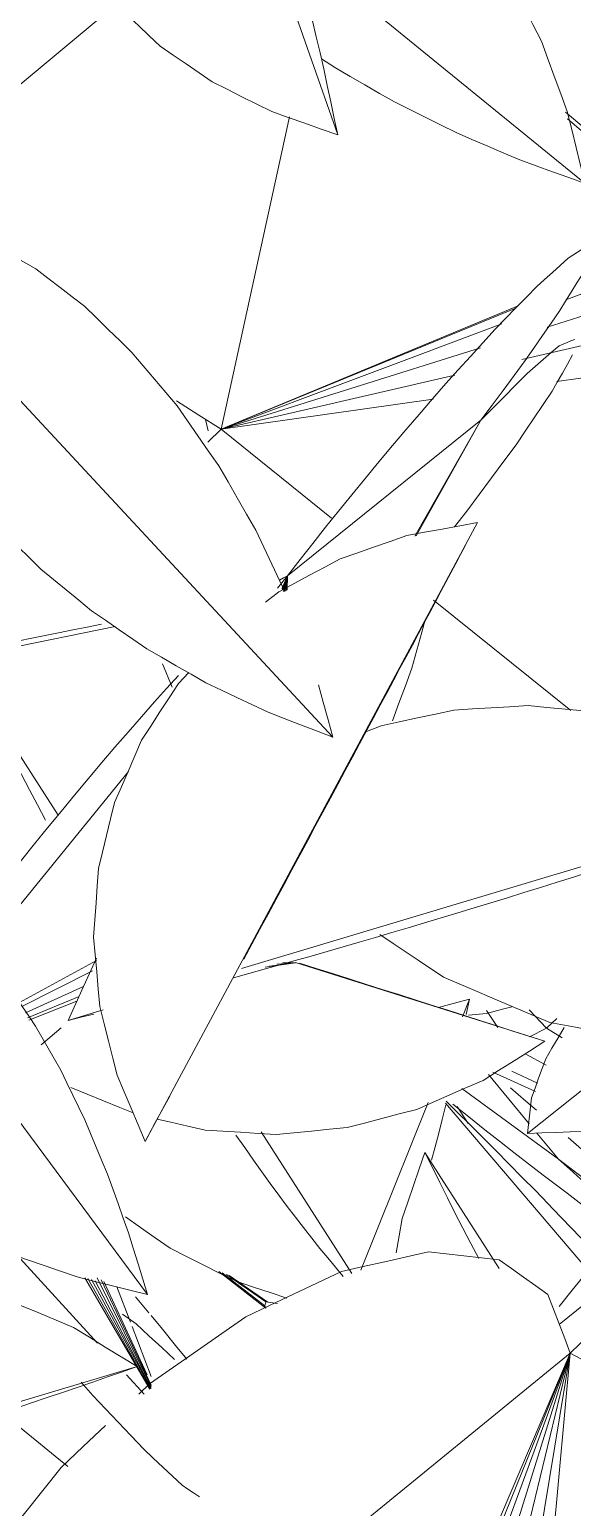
# Model space of a CAD drawing. Header units: metres. Extents: x 13.9 to 26.7, y -0.2 to 3.2.
# Drawn here: x 21.2857 to 21.3168, y 1.5522 to 1.6369 of the extents above; entities that cross this region are included whole.
import ezdxf

# ---------------------------------------------------------------- set-up
doc = ezdxf.new("R2010")
doc.units = ezdxf.units.M
doc.layers.add('Importações nas famílias', color=10, linetype='Continuous', lineweight=5)
doc.layers.add('Vegetação', color=7, linetype='Continuous', lineweight=5)

# ---------------------------------------------------------------- blocks, each defined once
blk = doc.blocks.new('Planta_pergolado_12200 - plantas pergolado_skp_Component_17-V2601-Corte 1')
at = {"layer": 'Importações nas famílias'}
for p, q in [((21.316056, 0.95205), (21.324959, 0.959222)), ((21.323664, 0.956939), (21.324959, 0.959222)), ((21.323664, 0.956902), (21.324959, 0.959222)), ((21.316797, 0.954005), (21.316068, 0.953078))]:
    blk.add_line(p, q, dxfattribs=at)
at = {"layer": 'Importações nas famílias', "flags": 128}
for points in [[(21.331025, 0.969178), (21.330756, 0.969006), (21.330488, 0.968834), (21.330219, 0.968663), (21.32995, 0.968491)], [(21.330783, 0.967624), (21.330914, 0.967939), (21.331046, 0.968253), (21.331177, 0.968568), (21.331309, 0.968882)], [(21.331309, 0.968882), (21.331238, 0.968956), (21.331167, 0.96903), (21.331096, 0.969104), (21.331025, 0.969178)], [(21.32995, 0.968491), (21.329502, 0.968085), (21.329054, 0.96768), (21.328606, 0.967274), (21.328158, 0.966868)], [(21.329482, 0.965489), (21.329807, 0.966023), (21.330132, 0.966557), (21.330457, 0.96709), (21.330783, 0.967624)], [(21.328158, 0.966868), (21.327561, 0.966257), (21.326965, 0.965645), (21.326368, 0.965033), (21.325771, 0.964421)], [(21.327496, 0.962623), (21.327992, 0.96334), (21.328489, 0.964056), (21.328985, 0.964773), (21.329482, 0.965489)], [(21.325771, 0.964421), (21.325066, 0.963644), (21.324361, 0.962868), (21.323656, 0.962091), (21.32295, 0.961315)], [(21.330334, 0.963841), (21.330111, 0.96375), (21.329889, 0.96366), (21.329666, 0.963569), (21.329443, 0.963479)], [(21.330196, 0.962949), (21.330231, 0.963172), (21.330265, 0.963395), (21.3303, 0.963618), (21.330334, 0.963841)], [(21.329443, 0.963479), (21.328982, 0.963082), (21.328521, 0.962686), (21.32806, 0.96229), (21.327599, 0.961894)], [(21.329041, 0.96088), (21.32933, 0.961397), (21.329618, 0.961914), (21.329907, 0.962432), (21.330196, 0.962949)], [(21.324959, 0.959222), (21.325593, 0.960072), (21.326228, 0.960923), (21.326862, 0.961773), (21.327496, 0.962623)], [(21.32295, 0.961315), (21.322185, 0.960427), (21.32142, 0.959538), (21.320655, 0.95865), (21.31989, 0.957762)], [(21.327599, 0.961894), (21.326939, 0.961226), (21.326279, 0.960558), (21.325619, 0.95989), (21.324959, 0.959222)], [(21.328103, 0.959492), (21.328522, 0.960112), (21.329041, 0.96088)], [(21.31989, 0.957762), (21.319116, 0.956823), (21.318343, 0.955883), (21.31757, 0.954944), (21.316797, 0.954005)]]:
    blk.add_lwpolyline(points, dxfattribs=at)
blk = doc.blocks.new('Planta_pergolado_12200 - plantas pergolado_skp_Component_16-V2820-Corte 1')
blk.add_blockref('Planta_pergolado_12200 - plantas pergolado_skp_Component_17-V2601-Corte 1', (0, 0.610611))
blk = doc.blocks.new('Planta_pergolado_12200 - plantas pergolado_skp_Component_12-V2852-Corte 1')
at = {"layer": 'Importações nas famílias'}
for p, q in [((21.317541, 1.628042), (21.303025, 1.639881)), ((21.303251, 1.634663), (21.302457, 1.635189))]:
    blk.add_line(p, q, dxfattribs=at)
at = {"layer": 'Importações nas famílias', "flags": 128}
for points in [[(21.313116, 1.640023), (21.313596, 1.639066), (21.314077, 1.638109), (21.314558, 1.637152), (21.315039, 1.636195)], [(21.315039, 1.636195), (21.315411, 1.635189), (21.315782, 1.634183), (21.316154, 1.633176), (21.316526, 1.63217)], [(21.306624, 1.632719), (21.305781, 1.633205), (21.304938, 1.633691), (21.304094, 1.634177), (21.303251, 1.634663)], [(21.310156, 1.630955), (21.309273, 1.631396), (21.30839, 1.631837), (21.307507, 1.632278), (21.306624, 1.632719)], [(21.316526, 1.63217), (21.316779, 1.631138), (21.317033, 1.630106), (21.317287, 1.629074), (21.317541, 1.628042)], [(21.313808, 1.62939), (21.312895, 1.629781), (21.311982, 1.630173), (21.311069, 1.630564), (21.310156, 1.630955)], [(21.317541, 1.628042), (21.316607, 1.628379), (21.315674, 1.628716), (21.314741, 1.629053), (21.313808, 1.62939)]]:
    blk.add_lwpolyline(points, dxfattribs=at)
blk = doc.blocks.new('Planta_pergolado_12200 - plantas pergolado_skp_Component_16-V2854-Corte 1')
blk.add_blockref('Planta_pergolado_12200 - plantas pergolado_skp_Component_12-V2852-Corte 1', (0, 0))
blk = doc.blocks.new('Planta_pergolado_12200 - plantas pergolado_skp_-V2895-Corte 1')
for name in ['Planta_pergolado_12200 - plantas pergolado_skp_Component_16-V2854-Corte 1', 'Planta_pergolado_12200 - plantas pergolado_skp_Component_16-V2820-Corte 1']:
    blk.add_blockref(name, (0, 0))
blk = doc.blocks.new('Planta_pergolado_12200 - plantas pergolado_skp_Component_12-V2677-Corte 1')
at = {"layer": 'Importações nas famílias'}
blk.add_line((21.291905, 0.949632), (21.259234, 0.939842), dxfattribs=at)
at = {"layer": 'Importações nas famílias', "flags": 128}
for points in [[(21.284296, 0.953537), (21.285284, 0.953122), (21.286271, 0.952706), (21.287259, 0.952291), (21.288247, 0.951875)], [(21.288247, 0.951875), (21.289162, 0.951315), (21.290076, 0.950754), (21.290991, 0.950193), (21.291905, 0.949632)], [(21.291905, 0.949632), (21.291058, 0.949339), (21.290211, 0.949045), (21.289364, 0.948751), (21.288517, 0.948457)], [(21.288517, 0.948457), (21.28763, 0.948158), (21.286742, 0.947859), (21.285855, 0.94756), (21.284967, 0.94726)]]:
    blk.add_lwpolyline(points, dxfattribs=at)
blk = doc.blocks.new('Planta_pergolado_12200 - plantas pergolado_skp_Component_16-V2911-Corte 1')
blk.add_blockref('Planta_pergolado_12200 - plantas pergolado_skp_Component_12-V2677-Corte 1', (0, 0.610611))
blk = doc.blocks.new('Planta_pergolado_12200 - plantas pergolado_skp_Component_12-V2912-Corte 1')
at = {"layer": 'Importações nas famílias'}
for p, q in [((21.276148, 1.586435), (21.276867, 1.585465)), ((21.277226, 1.584981), (21.292499, 1.564369))]:
    blk.add_line(p, q, dxfattribs=at)
at = {"layer": 'Importações nas famílias', "flags": 128}
for points in [[(21.27701, 1.587342), (21.27738, 1.587274), (21.27775, 1.587207), (21.27812, 1.587139), (21.27849, 1.587072)], [(21.27849, 1.587072), (21.278869, 1.586901), (21.279247, 1.586731), (21.279626, 1.58656), (21.280005, 1.58639)], [(21.280005, 1.58639), (21.280389, 1.586118), (21.280772, 1.585846), (21.281156, 1.585575), (21.28154, 1.585303)], [(21.28154, 1.585303), (21.281924, 1.584934), (21.282308, 1.584564), (21.282692, 1.584194), (21.283076, 1.583825)], [(21.283076, 1.583825), (21.283456, 1.583361), (21.283837, 1.582898), (21.284217, 1.582434), (21.284598, 1.581971)], [(21.284598, 1.581971), (21.28497, 1.581418), (21.285342, 1.580866), (21.285715, 1.580314), (21.286087, 1.579761)], [(21.286087, 1.579761), (21.286447, 1.579126), (21.286808, 1.578492), (21.287168, 1.577857), (21.287528, 1.577222)], [(21.272533, 1.576469), (21.272362, 1.577038), (21.272191, 1.577607)], [(21.287528, 1.577222), (21.287872, 1.576511), (21.288217, 1.575801), (21.288561, 1.57509), (21.288905, 1.574379)], [(21.273853, 1.574231), (21.273523, 1.574791), (21.273193, 1.57535), (21.272863, 1.575909), (21.272533, 1.576469)], [(21.288905, 1.574379), (21.289229, 1.573601), (21.289553, 1.572823), (21.289877, 1.572045), (21.290202, 1.571266)], [(21.27578, 1.572086), (21.275298, 1.572623), (21.274817, 1.573159), (21.274335, 1.573695), (21.273853, 1.574231)], [(21.278268, 1.570084), (21.277646, 1.570585), (21.277024, 1.571085), (21.276402, 1.571586), (21.27578, 1.572086)], [(21.290202, 1.571266), (21.290502, 1.570429), (21.290803, 1.569592), (21.291104, 1.568755), (21.291404, 1.567917)], [(21.281259, 1.568272), (21.280512, 1.568725), (21.279764, 1.569178), (21.279016, 1.569631), (21.278268, 1.570084)], [(21.284683, 1.566691), (21.283827, 1.567086), (21.282971, 1.567481), (21.282115, 1.567877), (21.281259, 1.568272)], [(21.291404, 1.567917), (21.291678, 1.56703), (21.291952, 1.566143), (21.292226, 1.565256), (21.292499, 1.564369)], [(21.288459, 1.56538), (21.287515, 1.565708), (21.286571, 1.566036), (21.285627, 1.566363), (21.284683, 1.566691)], [(21.292499, 1.564369), (21.291489, 1.564622), (21.290479, 1.564875), (21.289469, 1.565127), (21.288459, 1.56538)]]:
    blk.add_lwpolyline(points, dxfattribs=at)
blk = doc.blocks.new('Planta_pergolado_12200 - plantas pergolado_skp_Component_12-V2913-Corte 1')
at = {"layer": 'Importações nas famílias'}
for p, q in [((21.304933, 1.5966), (21.305865, 1.596959)), ((21.330303, 1.592777), (21.297865, 1.583057)), ((21.289954, 1.580686), (21.287951, 1.580086))]:
    blk.add_line(p, q, dxfattribs=at)
at = {"layer": 'Importações nas famílias', "flags": 128}
for points in [[(21.310027, 1.597864), (21.311092, 1.597928), (21.312157, 1.597993), (21.313221, 1.598057), (21.314286, 1.598121)], [(21.314286, 1.598121), (21.31535, 1.598022), (21.316414, 1.597923), (21.317477, 1.597823), (21.318541, 1.597724)], [(21.305865, 1.596959), (21.306906, 1.597186), (21.307946, 1.597412), (21.308987, 1.597638), (21.310027, 1.597864)], [(21.319692, 1.5892), (21.318754, 1.588899), (21.317816, 1.588599), (21.316877, 1.588299), (21.315939, 1.587999)], [(21.315939, 1.587999), (21.31499, 1.587703), (21.314042, 1.587407), (21.313093, 1.587112), (21.312145, 1.586816)], [(21.312145, 1.586816), (21.311197, 1.586528), (21.310249, 1.58624), (21.309301, 1.585952), (21.308353, 1.585665)], [(21.308353, 1.585665), (21.307417, 1.585388), (21.30648, 1.585111), (21.305543, 1.584834), (21.304606, 1.584557)], [(21.304606, 1.584557), (21.303691, 1.584294), (21.302776, 1.584031), (21.301861, 1.583769), (21.300945, 1.583506)], [(21.287951, 1.580086), (21.288392, 1.581053), (21.288833, 1.58202), (21.289274, 1.582987), (21.289574, 1.583645)], [(21.300945, 1.583506), (21.300062, 1.58326), (21.299178, 1.583014), (21.298294, 1.582769), (21.297411, 1.582523)], [(21.289414, 1.580445), (21.288683, 1.580265), (21.287951, 1.580086)]]:
    blk.add_lwpolyline(points, dxfattribs=at)
blk = doc.blocks.new('Planta_pergolado_12200 - plantas pergolado_skp_Component_12-V2695-Corte 1')
at = {"layer": 'Importações nas famílias'}
for p, q in [((21.311375, 1.129417), (21.292356, 1.093957)), ((21.299238, 1.124847), (21.300016, 1.125448)), ((21.294261, 1.120187), (21.294859, 1.120833)), ((21.292705, 1.094602), (21.292356, 1.093957))]:
    blk.add_line(p, q, dxfattribs=at)
at = {"layer": 'Importações nas famílias', "flags": 128}
for points in [[(21.307337, 1.128671), (21.308346, 1.128858), (21.309356, 1.129044), (21.310366, 1.12923), (21.311375, 1.129417)], [(21.30352, 1.127338), (21.304474, 1.127671), (21.305428, 1.128005), (21.306383, 1.128338), (21.307337, 1.128671)], [(21.310895, 1.128505), (21.310656, 1.128049), (21.310416, 1.127594)], [(21.300016, 1.125448), (21.300892, 1.12592), (21.301768, 1.126393), (21.302644, 1.126865), (21.30352, 1.127338)], [(21.310416, 1.127594), (21.310134, 1.127062), (21.309853, 1.12653), (21.309572, 1.125998), (21.30929, 1.125467)], [(21.30929, 1.125467), (21.30897, 1.124865), (21.308651, 1.124263), (21.308331, 1.123661), (21.308011, 1.123059)], [(21.308011, 1.123059), (21.307656, 1.122394), (21.307302, 1.121729), (21.306947, 1.121063), (21.306593, 1.120398)], [(21.306593, 1.120398), (21.306207, 1.119677), (21.305821, 1.118956), (21.305436, 1.118234), (21.30505, 1.117513)], [(21.292146, 1.11694), (21.292675, 1.117752), (21.293204, 1.118563), (21.293732, 1.119375), (21.294261, 1.120187)], [(21.30505, 1.117513), (21.304638, 1.116744), (21.304226, 1.115975), (21.303814, 1.115205), (21.303402, 1.114436)], [(21.29061, 1.11338), (21.290994, 1.11427), (21.291378, 1.11516), (21.291762, 1.11605), (21.292146, 1.11694)], [(21.303402, 1.114436), (21.302968, 1.113627), (21.302533, 1.112819), (21.302099, 1.11201), (21.301665, 1.111201)], [(21.289688, 1.109591), (21.289919, 1.110538), (21.290149, 1.111485), (21.29038, 1.112433), (21.29061, 1.11338)], [(21.301665, 1.111201), (21.301214, 1.110362), (21.300762, 1.109523), (21.300311, 1.108684), (21.299859, 1.107845)], [(21.289403, 1.105661), (21.289474, 1.106644), (21.289546, 1.107626), (21.289617, 1.108608), (21.289688, 1.109591)], [(21.299859, 1.107845), (21.299396, 1.106984), (21.298932, 1.106124), (21.298468, 1.105264), (21.298005, 1.104403)], [(21.28976, 1.101684), (21.289671, 1.102678), (21.289582, 1.103672), (21.289492, 1.104667), (21.289403, 1.105661)], [(21.290752, 1.097751), (21.290504, 1.098734), (21.290256, 1.099718), (21.290008, 1.100701), (21.28976, 1.101684)], [(21.292356, 1.093957), (21.291955, 1.094905), (21.291554, 1.095854), (21.291153, 1.096803), (21.290752, 1.097751)], [(21.293763, 1.096555), (21.293294, 1.095689), (21.292825, 1.094823)]]:
    blk.add_lwpolyline(points, dxfattribs=at)
blk = doc.blocks.new('Planta_pergolado_12200 - plantas pergolado_skp_Component_12-V2914-Corte 1')
at = {"layer": 'Importações nas famílias'}
for p, q in [((21.274527, 1.565446), (21.272582, 1.567032)), ((21.291059, 1.56325), (21.291842, 1.562695)), ((21.287928, 1.554518), (21.284068, 1.557665)), ((21.284491, 1.551678), (21.283755, 1.552237))]:
    blk.add_line(p, q, dxfattribs=at)
at = {"layer": 'Importações nas famílias', "flags": 128}
for points in [[(21.272582, 1.567032), (21.273339, 1.56724), (21.274097, 1.567448), (21.274854, 1.567655), (21.275611, 1.567863)], [(21.275611, 1.567863), (21.276412, 1.567913), (21.277212, 1.567963), (21.278013, 1.568013), (21.278814, 1.568063)], [(21.278814, 1.568063), (21.27964, 1.567954), (21.280465, 1.567846), (21.281291, 1.567737)], [(21.27307, 1.565786), (21.272826, 1.566409), (21.272582, 1.567032)], [(21.291842, 1.562695), (21.292574, 1.562014), (21.293306, 1.561332), (21.294038, 1.560651)], [(21.281077, 1.554585), (21.280481, 1.555193), (21.279885, 1.5558)], [(21.283755, 1.552237), (21.283086, 1.552824), (21.282416, 1.553411), (21.281747, 1.553998), (21.281077, 1.554585)]]:
    blk.add_lwpolyline(points, dxfattribs=at)
blk = doc.blocks.new('Planta_pergolado_12200 - plantas pergolado_skp_Component_17-V2915-Corte 1')
at = {"layer": 'Importações nas famílias'}
for p, q in [((21.300506, 1.605563), (21.311582, 1.614485)), ((21.307802, 1.607826), (21.311582, 1.614485)), ((21.307872, 1.607845), (21.311582, 1.614485)), ((21.310071, 1.60837), (21.310774, 1.609265)), ((21.300506, 1.605563), (21.29993, 1.604853)), ((21.300506, 1.605563), (21.300193, 1.604846)), ((21.300506, 1.605563), (21.300195, 1.60484)), ((21.300506, 1.605563), (21.300205, 1.604817)), ((21.300506, 1.605563), (21.30022, 1.604781)), ((21.300506, 1.605563), (21.300243, 1.604727)), ((21.300506, 1.605563), (21.300275, 1.604651)), ((21.300506, 1.605563), (21.300341, 1.604661)), ((21.300506, 1.605563), (21.300411, 1.604706)), ((21.300506, 1.605563), (21.300465, 1.604741)), ((21.300496, 1.604761), (21.300506, 1.605563)), ((21.291402, 1.594354), (21.282655, 1.583583)), ((21.289576, 1.583506), (21.285166, 1.581105)), ((21.289335, 1.582927), (21.285342, 1.580898)), ((21.300966, 1.583389), (21.299234, 1.58313)), ((21.300966, 1.583389), (21.299481, 1.583197)), ((21.300966, 1.583389), (21.299896, 1.583311)), ((21.300966, 1.583389), (21.300243, 1.583406)), ((21.288833, 1.582034), (21.285498, 1.58052)), ((21.288575, 1.581454), (21.285626, 1.580234)), ((21.285689, 1.580094), (21.288452, 1.581184)), ((21.287545, 1.579658), (21.286398, 1.578677))]:
    blk.add_line(p, q, dxfattribs=at)
at = {"layer": 'Importações nas famílias', "flags": 128}
for points in [[(21.317648, 1.624442), (21.317379, 1.62427), (21.31711, 1.624098), (21.316842, 1.623926), (21.316573, 1.623755)], [(21.316573, 1.623755), (21.316125, 1.623349), (21.315677, 1.622943), (21.315229, 1.622538), (21.314781, 1.622132)], [(21.316105, 1.620753), (21.31643, 1.621287), (21.316755, 1.62182), (21.31708, 1.622354), (21.317405, 1.622888)], [(21.314781, 1.622132), (21.314184, 1.62152), (21.313587, 1.620908), (21.31299, 1.620296), (21.312393, 1.619684)], [(21.314119, 1.617887), (21.314615, 1.618604), (21.315112, 1.61932), (21.315608, 1.620037), (21.316105, 1.620753)], [(21.312393, 1.619684), (21.311688, 1.618908), (21.310983, 1.618131), (21.310278, 1.617355), (21.309573, 1.616578)], [(21.316066, 1.618742), (21.315605, 1.618346), (21.315144, 1.61795), (21.314683, 1.617554), (21.314222, 1.617158)], [(21.316957, 1.619104), (21.316734, 1.619014), (21.316511, 1.618923), (21.316288, 1.618833), (21.316066, 1.618742)], [(21.311582, 1.614485), (21.312216, 1.615336), (21.31285, 1.616186), (21.313484, 1.617037), (21.314119, 1.617887)], [(21.315663, 1.616143), (21.315952, 1.616661), (21.316241, 1.617178), (21.31653, 1.617695), (21.316819, 1.618213)], [(21.314222, 1.617158), (21.313562, 1.61649), (21.312902, 1.615822), (21.312242, 1.615153), (21.311582, 1.614485)], [(21.309573, 1.616578), (21.308808, 1.61569), (21.308043, 1.614802), (21.307278, 1.613914), (21.306512, 1.613026)], [(21.313589, 1.613073), (21.314108, 1.613841), (21.314626, 1.614608), (21.315145, 1.615376), (21.315663, 1.616143)], [(21.306512, 1.613026), (21.305739, 1.612086), (21.304966, 1.611147), (21.304193, 1.610208), (21.30342, 1.609268)], [(21.310774, 1.609265), (21.311478, 1.610217), (21.312182, 1.611169), (21.312886, 1.612121), (21.313589, 1.613073)], [(21.30342, 1.609268), (21.302691, 1.608342), (21.301963, 1.607416), (21.301234, 1.606489), (21.300506, 1.605563)], [(21.300506, 1.605563), (21.300276, 1.60544), (21.300045, 1.605317)], [(21.294274, 1.599839), (21.293587, 1.599092), (21.292899, 1.598344)], [(21.292899, 1.598344), (21.292142, 1.597474), (21.291385, 1.596603), (21.290628, 1.595733), (21.28987, 1.594862)], [(21.28987, 1.594862), (21.289095, 1.593928), (21.288319, 1.592994), (21.287543, 1.59206), (21.286767, 1.591126)], [(21.286767, 1.591126), (21.286026, 1.590191), (21.285284, 1.589257), (21.284542, 1.588323), (21.283801, 1.587389)]]:
    blk.add_lwpolyline(points, dxfattribs=at)
blk = doc.blocks.new('Planta_pergolado_12200 - plantas pergolado_skp_Component_16-V2916-Corte 1')
for name, p in [('Planta_pergolado_12200 - plantas pergolado_skp_Component_17-V2915-Corte 1', (0, 0)), ('Planta_pergolado_12200 - plantas pergolado_skp_Component_12-V2695-Corte 1', (0, 0.479194)), ('Planta_pergolado_12200 - plantas pergolado_skp_Component_12-V2913-Corte 1', (0, 0)), ('Planta_pergolado_12200 - plantas pergolado_skp_Component_12-V2912-Corte 1', (0, 0)), ('Planta_pergolado_12200 - plantas pergolado_skp_Component_12-V2914-Corte 1', (0, 0))]:
    blk.add_blockref(name, p)
blk = doc.blocks.new('Planta_pergolado_12200 - plantas pergolado_skp_Component_12-V85-Corte 1')
at = {"layer": 'Importações nas famílias'}
blk.add_line((16.573954, 0.854962), (16.563749, 0.82571), dxfattribs=at)
at = {"layer": 'Importações nas famílias', "flags": 128}
for points in [[(16.573954, 0.854962), (16.573775, 0.854818), (16.573595, 0.854673), (16.573416, 0.854529), (16.573236, 0.854384)], [(16.576422, 0.852547), (16.575805, 0.853151), (16.575188, 0.853755), (16.574571, 0.854358), (16.573954, 0.854962)], [(16.573236, 0.854384), (16.573043, 0.854138), (16.57285, 0.853893), (16.572657, 0.853647), (16.572463, 0.853401)], [(16.572463, 0.853401), (16.572258, 0.853057), (16.572053, 0.852713), (16.571849, 0.852369), (16.571644, 0.852025)], [(16.571644, 0.852025), (16.571429, 0.851586), (16.571215, 0.851147), (16.571, 0.850709), (16.570786, 0.85027)], [(16.578324, 0.849913), (16.577848, 0.850571), (16.577373, 0.85123), (16.576897, 0.851888), (16.576422, 0.852547)], [(16.570786, 0.85027), (16.570565, 0.849742), (16.570343, 0.849213), (16.570122, 0.848685), (16.5699, 0.848156)], [(16.579616, 0.847121), (16.579293, 0.847819), (16.57897, 0.848517), (16.578647, 0.849215), (16.578324, 0.849913)], [(16.5699, 0.848156), (16.569674, 0.847544), (16.569448, 0.846932), (16.569222, 0.846319), (16.568996, 0.845707)], [(16.580268, 0.844238), (16.580105, 0.844959), (16.579942, 0.84568), (16.579779, 0.8464), (16.579616, 0.847121)], [(16.568996, 0.845707), (16.568768, 0.845017), (16.56854, 0.844328), (16.568312, 0.843639), (16.568084, 0.842949)], [(16.580264, 0.841331), (16.580265, 0.842057), (16.580266, 0.842784), (16.580267, 0.843511), (16.580268, 0.844238)], [(16.568084, 0.842949), (16.567856, 0.84219), (16.567629, 0.841432), (16.567401, 0.840673), (16.567173, 0.839914)], [(16.579605, 0.838467), (16.579769, 0.839183), (16.579934, 0.839899), (16.580099, 0.840615), (16.580264, 0.841331)], [(16.567173, 0.839914), (16.566949, 0.839094), (16.566724, 0.838275), (16.566499, 0.837455), (16.566275, 0.836635)], [(16.578305, 0.835715), (16.57863, 0.836403), (16.578955, 0.837091), (16.57928, 0.837779), (16.579605, 0.838467)], [(16.566275, 0.836635), (16.566056, 0.835763), (16.565836, 0.834892), (16.565617, 0.83402), (16.565398, 0.833148)], [(16.576396, 0.833139), (16.576873, 0.833783), (16.57735, 0.834427), (16.577828, 0.835071), (16.578305, 0.835715)], [(16.565398, 0.833148), (16.565187, 0.832235), (16.564976, 0.831321), (16.564764, 0.830407), (16.564553, 0.829493)], [(16.573922, 0.830799), (16.57454, 0.831384), (16.575159, 0.831969), (16.575777, 0.832554), (16.576396, 0.833139)], [(16.570941, 0.82875), (16.571686, 0.829262), (16.572431, 0.829774), (16.573177, 0.830286), (16.573922, 0.830799)], [(16.564553, 0.829493), (16.564352, 0.828547), (16.564151, 0.827601), (16.56395, 0.826656), (16.563749, 0.82571)], [(16.567523, 0.82704), (16.568378, 0.827467), (16.569232, 0.827895), (16.570087, 0.828322), (16.570941, 0.82875)], [(16.563749, 0.82571), (16.564693, 0.826042), (16.565636, 0.826375), (16.56658, 0.826708), (16.567523, 0.82704)]]:
    blk.add_lwpolyline(points, dxfattribs=at)
blk = doc.blocks.new('Planta_pergolado_12200 - plantas pergolado_skp_Component_12-V88-Corte 1')
at = {"layer": 'Importações nas famílias'}
blk.add_line((16.564031, 0.791203), (16.591644, 0.820944), dxfattribs=at)
at = {"layer": 'Importações nas famílias', "flags": 128}
for points in [[(16.586585, 0.820687), (16.585899, 0.820428), (16.585213, 0.820169), (16.584527, 0.81991), (16.583841, 0.819651)], [(16.589206, 0.821122), (16.588551, 0.821013), (16.587895, 0.820904), (16.58724, 0.820796), (16.586585, 0.820687)], [(16.591644, 0.820944), (16.591034, 0.820989), (16.590425, 0.821033), (16.589815, 0.821077), (16.589206, 0.821122)], [(16.591234, 0.817929), (16.591337, 0.818683), (16.591439, 0.819437), (16.591541, 0.82019), (16.591644, 0.820944)], [(16.583841, 0.819651), (16.583141, 0.819248), (16.582441, 0.818845), (16.581741, 0.818442), (16.581041, 0.818038)], [(16.581041, 0.818038), (16.580343, 0.8175), (16.579644, 0.816962), (16.578946, 0.816424), (16.578248, 0.815886)], [(16.59042, 0.814907), (16.590624, 0.815662), (16.590827, 0.816418), (16.591031, 0.817174), (16.591234, 0.817929)], [(16.578248, 0.815886), (16.577568, 0.815226), (16.576888, 0.814565), (16.576209, 0.813905), (16.575529, 0.813245)], [(16.589211, 0.811909), (16.589513, 0.812659), (16.589815, 0.813408), (16.590118, 0.814157), (16.59042, 0.814907)], [(16.575529, 0.813245), (16.574883, 0.812478), (16.574238, 0.811711), (16.573593, 0.810944), (16.572947, 0.810177)], [(16.587619, 0.808971), (16.588017, 0.809706), (16.588415, 0.81044), (16.588813, 0.811175), (16.589211, 0.811909)], [(16.572947, 0.810177), (16.572351, 0.809321), (16.571755, 0.808465), (16.571159, 0.80761), (16.570563, 0.806754)], [(16.585663, 0.806124), (16.586152, 0.806836), (16.586641, 0.807548), (16.58713, 0.808259), (16.587619, 0.808971)], [(16.570563, 0.806754), (16.570031, 0.805829), (16.569499, 0.804905), (16.568966, 0.803981), (16.568434, 0.803056)], [(16.583364, 0.803401), (16.583938, 0.804081), (16.584513, 0.804762), (16.585088, 0.805443), (16.585663, 0.806124)], [(16.568434, 0.803056), (16.567977, 0.802085), (16.567521, 0.801114), (16.567064, 0.800142), (16.566786, 0.79955)], [(16.580748, 0.80083), (16.581402, 0.801473), (16.582056, 0.802115), (16.58271, 0.802758), (16.583364, 0.803401)], [(16.577843, 0.798442), (16.578569, 0.799039), (16.579295, 0.799636), (16.580021, 0.800233), (16.580748, 0.80083)], [(16.574683, 0.796262), (16.575473, 0.796807), (16.576263, 0.797352), (16.577053, 0.797897), (16.577843, 0.798442)], [(16.571302, 0.794315), (16.572148, 0.794802), (16.572993, 0.795289), (16.573838, 0.795776), (16.574683, 0.796262)], [(16.564854, 0.794192), (16.56458, 0.793196), (16.564305, 0.7922), (16.564031, 0.791203)], [(16.567738, 0.792623), (16.568629, 0.793046), (16.56952, 0.793469), (16.570411, 0.793892), (16.571302, 0.794315)], [(16.564031, 0.791203), (16.564958, 0.791558), (16.565884, 0.791913), (16.566811, 0.792268), (16.567738, 0.792623)]]:
    blk.add_lwpolyline(points, dxfattribs=at)
blk = doc.blocks.new('Planta_pergolado_12200 - plantas pergolado_skp_Component_17-V2938-Corte 1')
at = {"layer": 'Importações nas famílias'}
blk.add_line((21.290812, 1.638387), (21.276098, 1.626156), dxfattribs=at)
blk = doc.blocks.new('Planta_pergolado_12200 - plantas pergolado_skp_Component_16-V2939-Corte 1')
blk.add_blockref('Planta_pergolado_12200 - plantas pergolado_skp_Component_17-V2938-Corte 1', (0, 0))
at = {"extrusion": (0, 0, -1), "zscale": -1}
for name in ['Planta_pergolado_12200 - plantas pergolado_skp_Component_12-V85-Corte 1', 'Planta_pergolado_12200 - plantas pergolado_skp_Component_12-V88-Corte 1']:
    blk.add_blockref(name, (-37.867133, 0.805115), dxfattribs=at)
blk = doc.blocks.new('Planta_pergolado_12200 - plantas pergolado_skp_Component_17-V2956-Corte 1')
at = {"layer": 'Importações nas famílias'}
for p, q in [((21.280813, 1.531718), (21.316697, 1.561022)), ((21.316697, 1.561022), (21.302608, 1.528078)), ((21.304179, 1.530192), (21.316697, 1.561022)), ((21.306093, 1.532162), (21.316697, 1.561022)), ((21.316697, 1.561022), (21.30822, 1.533853)), ((21.316697, 1.561022), (21.310415, 1.535151)), ((21.312528, 1.535967), (21.316697, 1.561022)), ((21.314416, 1.536246), (21.316697, 1.561022)), ((21.337444, 1.549829), (21.316697, 1.561022)), ((21.291999, 1.558673), (21.292611, 1.559251))]:
    blk.add_line(p, q, dxfattribs=at)
at = {"layer": 'Importações nas famílias', "flags": 128}
for points in [[(21.303591, 1.565698), (21.304836, 1.565977), (21.30608, 1.566257), (21.307325, 1.566537), (21.30857, 1.566816)], [(21.30857, 1.566816), (21.309584, 1.566703), (21.310598, 1.566589), (21.311613, 1.566476), (21.312627, 1.566362)], [(21.312627, 1.566362), (21.313324, 1.565865), (21.314021, 1.565368), (21.314718, 1.564871), (21.315416, 1.564374)], [(21.298115, 1.563102), (21.299484, 1.563751), (21.300853, 1.5644), (21.302222, 1.565049), (21.303591, 1.565698)], [(21.316697, 1.561022), (21.317788, 1.562089), (21.318879, 1.563156), (21.31997, 1.564223), (21.321061, 1.565289)], [(21.315416, 1.564374), (21.315736, 1.563536), (21.316056, 1.562698), (21.316377, 1.56186), (21.316697, 1.561022)], [(21.292611, 1.559251), (21.293987, 1.560213), (21.295363, 1.561176), (21.296739, 1.562139), (21.298115, 1.563102)], [(21.287549, 1.554473), (21.288815, 1.555667), (21.29008, 1.556862)], [(21.283361, 1.549178), (21.284408, 1.550501), (21.285455, 1.551825), (21.286502, 1.553149), (21.287549, 1.554473)]]:
    blk.add_lwpolyline(points, dxfattribs=at)
blk = doc.blocks.new('Planta_pergolado_12200 - plantas pergolado_skp_Component_16-V2957-Corte 1')
blk.add_blockref('Planta_pergolado_12200 - plantas pergolado_skp_Component_17-V2956-Corte 1', (0, 0))
blk = doc.blocks.new('Planta_pergolado_12200 - plantas pergolado_skp_-V2966-Corte 1')
blk.add_blockref('Planta_pergolado_12200 - plantas pergolado_skp_Component_16-V2957-Corte 1', (0, 0))
blk = doc.blocks.new('Planta_pergolado_12200 - plantas pergolado_skp_-V2967-Corte 1')
for name in ['Planta_pergolado_12200 - plantas pergolado_skp_Component_16-V2939-Corte 1', 'Planta_pergolado_12200 - plantas pergolado_skp_-V2966-Corte 1', 'Planta_pergolado_12200 - plantas pergolado_skp_Component_16-V2916-Corte 1', 'Planta_pergolado_12200 - plantas pergolado_skp_Component_16-V2911-Corte 1']:
    blk.add_blockref(name, (0, 0))
blk = doc.blocks.new('Planta_pergolado_12200 - plantas pergolado_skp_-V2968-Corte 1')
for name in ['Planta_pergolado_12200 - plantas pergolado_skp_-V2967-Corte 1', 'Planta_pergolado_12200 - plantas pergolado_skp_-V2895-Corte 1']:
    blk.add_blockref(name, (0, 0))
blk = doc.blocks.new('Planta_pergolado_12200 - plantas pergolado_skp_Component_12-V3441-Corte 1')
at = {"layer": 'Importações nas famílias'}
blk.add_line((21.315248, 1.578887), (21.300966, 1.583407), dxfattribs=at)
at = {"layer": 'Importações nas famílias', "flags": 128}
for points in [[(21.304032, 1.582465), (21.303088, 1.582765), (21.302144, 1.583065), (21.301199, 1.583365)], [(21.307819, 1.581259), (21.306872, 1.581561), (21.305925, 1.581862), (21.304979, 1.582163), (21.304032, 1.582465)], [(21.311571, 1.580062), (21.310633, 1.580361), (21.309695, 1.580661), (21.308757, 1.58096), (21.307819, 1.581259)], [(21.315248, 1.578887), (21.314329, 1.579181), (21.31341, 1.579475), (21.31249, 1.579768), (21.311571, 1.580062)], [(21.311709, 1.576644), (21.312594, 1.577205), (21.313478, 1.577766), (21.314363, 1.578326), (21.315248, 1.578887)], [(21.288098, 1.576236), (21.289036, 1.575854), (21.289973, 1.575471), (21.29091, 1.575088), (21.291668, 1.574778)], [(21.307902, 1.574982), (21.308854, 1.575398), (21.309806, 1.575813), (21.310757, 1.576229), (21.311709, 1.576644)], [(21.293043, 1.574431), (21.293822, 1.574253), (21.294809, 1.574026), (21.295796, 1.5738)], [(21.303919, 1.57394), (21.304915, 1.574201), (21.305911, 1.574461), (21.306907, 1.574722), (21.307902, 1.574982)], [(21.295796, 1.5738), (21.29681, 1.573736), (21.297824, 1.573672), (21.298838, 1.573607), (21.299852, 1.573543)], [(21.299852, 1.573543), (21.300869, 1.573643), (21.301885, 1.573742), (21.302902, 1.573841), (21.303919, 1.57394)]]:
    blk.add_lwpolyline(points, dxfattribs=at)
blk = doc.blocks.new('Planta_pergolado_12200 - plantas pergolado_skp_Component_12-V1146-Corte 1')
at = {"layer": 'Importações nas famílias'}
for p, q in [((16.599171, 1.600055), (16.603447, 1.606733)), ((16.605419, 1.599006), (16.605422, 1.598011)), ((16.58236, 1.573804), (16.587552, 1.581911))]:
    blk.add_line(p, q, dxfattribs=at)
at = {"layer": 'Importações nas famílias', "flags": 128}
for points in [[(16.601728, 1.603269), (16.602158, 1.604135), (16.602588, 1.605001), (16.603017, 1.605867), (16.603447, 1.606733)], [(16.603447, 1.606733), (16.603773, 1.605784), (16.6041, 1.604835), (16.604426, 1.603887), (16.604753, 1.602938)], [(16.599907, 1.599774), (16.600362, 1.600648), (16.600818, 1.601521), (16.601273, 1.602395), (16.601728, 1.603269)], [(16.604753, 1.602938), (16.60492, 1.601955), (16.605086, 1.600972), (16.605253, 1.599989), (16.605419, 1.599006)], [(16.587997, 1.580291), (16.588495, 1.581012), (16.588993, 1.581734)], [(16.586056, 1.57763), (16.586541, 1.578295), (16.587027, 1.578961), (16.587512, 1.579626), (16.587997, 1.580291)], [(16.584185, 1.575223), (16.584653, 1.575825), (16.585121, 1.576427), (16.585588, 1.577028), (16.586056, 1.57763)], [(16.595316, 1.577043), (16.594464, 1.576443), (16.593611, 1.575842), (16.592759, 1.575242)], [(16.582851, 1.573628), (16.583296, 1.574159), (16.583741, 1.574691), (16.584185, 1.575223)], [(16.592759, 1.575242), (16.591817, 1.574769), (16.590875, 1.574297), (16.589933, 1.573824), (16.588991, 1.573352)], [(16.588991, 1.573352), (16.587981, 1.573018), (16.586972, 1.572685), (16.586083, 1.572391)]]:
    blk.add_lwpolyline(points, dxfattribs=at)
blk = doc.blocks.new('Planta_pergolado_12200 - plantas pergolado_skp_Component_17-V3443-Corte 1')
at = {"layer": 'Importações nas famílias'}
for p, q in [((21.284991, 1.56667), (21.289626, 1.561596)), ((21.292632, 1.558946), (21.288908, 1.565341)), ((21.289075, 1.565292), (21.292653, 1.558963)), ((21.289277, 1.565232), (21.292679, 1.558984)), ((21.292705, 1.559014), (21.289499, 1.565166)), ((21.292705, 1.559101), (21.289602, 1.565339)), ((21.289834, 1.565216), (21.292705, 1.559187)), ((21.29, 1.565128), (21.292466, 1.559773)), ((21.290739, 1.56481), (21.291509, 1.562798)), ((21.292573, 1.563322), (21.291797, 1.564249)), ((21.29161, 1.562535), (21.292705, 1.559676)), ((21.29335, 1.562396), (21.292705, 1.563165)), ((21.288693, 1.559345), (21.28936, 1.558591)), ((21.291291, 1.559773), (21.292297, 1.558672))]:
    blk.add_line(p, q, dxfattribs=at)
at = {"layer": 'Importações nas famílias', "flags": 128}
for points in [[(21.294737, 1.560664), (21.294102, 1.561457), (21.29335, 1.562396)], [(21.28936, 1.558591), (21.290088, 1.557824), (21.290816, 1.557056), (21.291544, 1.556289), (21.292273, 1.555521)], [(21.292273, 1.555521), (21.292824, 1.555004), (21.293375, 1.554486), (21.293927, 1.553969), (21.294478, 1.553452)], [(21.294478, 1.553452), (21.294806, 1.553229), (21.295134, 1.553006), (21.295461, 1.552783)]]:
    blk.add_lwpolyline(points, dxfattribs=at)
blk = doc.blocks.new('Planta_pergolado_12200 - plantas pergolado_skp_Component_16-V3444-Corte 1')
for name in ['Planta_pergolado_12200 - plantas pergolado_skp_Component_17-V3443-Corte 1', 'Planta_pergolado_12200 - plantas pergolado_skp_Component_12-V3441-Corte 1']:
    blk.add_blockref(name, (0, 0))
at = {"extrusion": (0, 0, -1), "zscale": -0.9999999999999999}
blk.add_blockref('Planta_pergolado_12200 - plantas pergolado_skp_Component_12-V1146-Corte 1', (-37.88655, -0.008219), dxfattribs=at)
blk = doc.blocks.new('Planta_pergolado_12200 - plantas pergolado_skp_-V3518-Corte 1')
blk.add_blockref('Planta_pergolado_12200 - plantas pergolado_skp_Component_16-V3444-Corte 1', (0, 0))
blk = doc.blocks.new('Planta_pergolado_12200 - plantas pergolado_skp_Component_12-V3531-Corte 1')
at = {"layer": 'Importações nas famílias'}
blk.add_line((21.310874, 1.58038), (21.31189, 1.580479), dxfattribs=at)
at = {"layer": 'Importações nas famílias', "flags": 128}
blk.add_lwpolyline([(21.31189, 1.580479), (21.312886, 1.58074), (21.313344, 1.580859)], dxfattribs=at)
blk = doc.blocks.new('Planta_pergolado_12200 - plantas pergolado_skp_Component_12-V1284-Corte 1')
at = {"layer": 'Importações nas famílias'}
blk.add_line((16.575697, 1.582386), (16.57633, 1.583373), dxfattribs=at)
blk = doc.blocks.new('Planta_pergolado_12200 - plantas pergolado_skp_Component_16-V3534-Corte 1')
blk.add_blockref('Planta_pergolado_12200 - plantas pergolado_skp_Component_12-V3531-Corte 1', (0, 0))
at = {"extrusion": (0, 0, -1), "zscale": -0.9999999999999994}
blk.add_blockref('Planta_pergolado_12200 - plantas pergolado_skp_Component_12-V1284-Corte 1', (-37.88655, -0.008219), dxfattribs=at)
blk = doc.blocks.new('Planta_pergolado_12200 - plantas pergolado_skp_Component_12-V1290-Corte 1')
at = {"layer": 'Importações nas famílias'}
for p, q in [((16.576028, 1.588502), (16.575621, 1.589519)), ((16.575812, 1.588632), (16.575621, 1.589519)), ((16.57718, 1.582622), (16.576982, 1.583459)), ((16.581838, 1.57399), (16.577991, 1.583599))]:
    blk.add_line(p, q, dxfattribs=at)
at = {"layer": 'Importações nas famílias', "flags": 128}
for points in [[(16.575621, 1.589519), (16.576551, 1.589266), (16.5774, 1.589036)], [(16.577791, 1.580287), (16.577588, 1.581065), (16.577384, 1.581844), (16.57718, 1.582622)]]:
    blk.add_lwpolyline(points, dxfattribs=at)
blk = doc.blocks.new('Planta_pergolado_12200 - plantas pergolado_skp_Component_12-V1292-Corte 1')
at = {"layer": 'Importações nas famílias'}
blk.add_line((16.573917, 1.574082), (16.578179, 1.580738), dxfattribs=at)
at = {"layer": 'Importações nas famílias', "flags": 128}
for points in [[(16.576461, 1.577274), (16.57689, 1.57814), (16.57732, 1.579006), (16.57775, 1.579872), (16.578179, 1.580738)], [(16.578179, 1.580738), (16.578506, 1.579789), (16.578832, 1.578841), (16.579159, 1.577892), (16.579485, 1.576943)], [(16.575094, 1.574653), (16.57555, 1.575527), (16.576005, 1.5764), (16.576461, 1.577274)], [(16.579485, 1.576943), (16.579652, 1.57596), (16.579818, 1.574977)]]:
    blk.add_lwpolyline(points, dxfattribs=at)
blk = doc.blocks.new('Planta_pergolado_12200 - plantas pergolado_skp_Component_12-V1293-Corte 1')
at = {"layer": 'Importações nas famílias', "flags": 128}
for points in [[(16.578919, 1.608484), (16.578638, 1.609515), (16.578358, 1.610547), (16.578167, 1.611251)], [(16.580033, 1.605465), (16.579662, 1.606471), (16.57929, 1.607477), (16.578919, 1.608484)]]:
    blk.add_lwpolyline(points, dxfattribs=at)
blk = doc.blocks.new('Planta_pergolado_12200 - plantas pergolado_skp_Component_17-V3536-Corte 1')
at = {"layer": 'Importações nas famílias'}
for p, q in [((21.29658, 1.565704), (21.299266, 1.563603)), ((21.299203, 1.563734), (21.296772, 1.565625)), ((21.297007, 1.565528), (21.299258, 1.563956)), ((21.299378, 1.563938), (21.297167, 1.565462)), ((21.299258, 1.563956), (21.299203, 1.563734)), ((21.299203, 1.563734), (21.299266, 1.563603)), ((21.299926, 1.563855), (21.299258, 1.563956))]:
    blk.add_line(p, q, dxfattribs=at)
blk = doc.blocks.new('Planta_pergolado_12200 - plantas pergolado_skp_Component_16-V3537-Corte 1')
at = {"extrusion": (0, 0, -1)}
for name, zscale in [('Planta_pergolado_12200 - plantas pergolado_skp_Component_12-V1293-Corte 1', -0.9999999999999997), ('Planta_pergolado_12200 - plantas pergolado_skp_Component_12-V1290-Corte 1', -0.9999999999999998), ('Planta_pergolado_12200 - plantas pergolado_skp_Component_12-V1292-Corte 1', -0.9999999999999999)]:
    blk.add_blockref(name, (-37.88655, -0.008219), dxfattribs=dict(at, zscale=zscale))
blk.add_blockref('Planta_pergolado_12200 - plantas pergolado_skp_Component_17-V3536-Corte 1', (0, 0))
blk = doc.blocks.new('Planta_pergolado_12200 - plantas pergolado_skp_Component_17-V3589-Corte 1')
at = {"layer": 'Importações nas famílias'}
for p, q in [((21.324337, 1.62548), (21.316415, 1.63212)), ((21.296704, 1.613952), (21.300629, 1.631856)), ((21.316529, 1.631751), (21.324023, 1.625316)), ((21.321735, 1.623366), (21.316448, 1.621378)), ((21.313707, 1.621025), (21.296704, 1.613952)), ((21.313587, 1.62089), (21.296704, 1.613952)), ((21.321295, 1.621675), (21.315363, 1.619812)), ((21.312785, 1.62), (21.296704, 1.613952)), ((21.321482, 1.619705), (21.313925, 1.61795)), ((21.311565, 1.618619), (21.296704, 1.613952)), ((21.322284, 1.617591), (21.315933, 1.616688)), ((21.310094, 1.617061), (21.296704, 1.613952)), ((21.308838, 1.615678), (21.296704, 1.613952)), ((21.296704, 1.613952), (21.295955, 1.613207)), ((21.296704, 1.613952), (21.303025, 1.608867)), ((21.308872, 1.604163), (21.316726, 1.597844)), ((21.293354, 1.600513), (21.293897, 1.599173))]:
    blk.add_line(p, q, dxfattribs=at)
at = {"layer": 'Importações nas famílias', "flags": 128}
for points in [[(21.294145, 1.615579), (21.295424, 1.614765), (21.296704, 1.613952)], [(21.305793, 1.585001), (21.306553, 1.584493), (21.307995, 1.583531), (21.309437, 1.582568)], [(21.309437, 1.582568), (21.310958, 1.581919), (21.312479, 1.58127), (21.313999, 1.580621), (21.31552, 1.579972)], [(21.31552, 1.579972), (21.31699, 1.579692), (21.31846, 1.579413), (21.31993, 1.579133), (21.3214, 1.578853)]]:
    blk.add_lwpolyline(points, dxfattribs=at)
blk = doc.blocks.new('Planta_pergolado_12200 - plantas pergolado_skp_Component_16-V3590-Corte 1')
blk.add_blockref('Planta_pergolado_12200 - plantas pergolado_skp_Component_17-V3589-Corte 1', (0, 0))
blk = doc.blocks.new('Planta_pergolado_12200 - plantas pergolado_skp_-V3599-Corte 1')
blk.add_blockref('Planta_pergolado_12200 - plantas pergolado_skp_Component_16-V3590-Corte 1', (0, 0))
blk = doc.blocks.new('Planta_pergolado_12200 - plantas pergolado_skp_-V3600-Corte 1')
for name in ['Planta_pergolado_12200 - plantas pergolado_skp_-V3599-Corte 1', 'Planta_pergolado_12200 - plantas pergolado_skp_Component_16-V3534-Corte 1', 'Planta_pergolado_12200 - plantas pergolado_skp_Component_16-V3537-Corte 1']:
    blk.add_blockref(name, (0, 0))
blk = doc.blocks.new('Planta_pergolado_12200 - plantas pergolado_skp_Component_12-V3617-Corte 1')
at = {"layer": 'Importações nas famílias'}
for p, q in [((21.317733, 1.565737), (21.309551, 1.575337)), ((21.31755, 1.567359), (21.318213, 1.56665))]:
    blk.add_line(p, q, dxfattribs=at)
at = {"layer": 'Importações nas famílias', "flags": 128}
for points in [[(21.309588, 1.575462), (21.310186, 1.574869), (21.310949, 1.574114), (21.311711, 1.573358)], [(21.311711, 1.573358), (21.312457, 1.5726), (21.313204, 1.571842), (21.31395, 1.571085), (21.314697, 1.570327)], [(21.314697, 1.570327), (21.31541, 1.569585), (21.316123, 1.568843), (21.316836, 1.568101), (21.31755, 1.567359)]]:
    blk.add_lwpolyline(points, dxfattribs=at)
blk = doc.blocks.new('Planta_pergolado_12200 - plantas pergolado_skp_Component_12-V3619-Corte 1')
at = {"layer": 'Importações nas famílias'}
blk.add_line((21.284292, 1.601361), (21.290636, 1.602659), dxfattribs=at)
at = {"layer": 'Importações nas famílias', "flags": 128}
for points in [[(21.284387, 1.601687), (21.285116, 1.601834), (21.285877, 1.601987), (21.286638, 1.602141), (21.287399, 1.602294)], [(21.287399, 1.602294), (21.28822, 1.602456), (21.289042, 1.602617), (21.289863, 1.602779)]]:
    blk.add_lwpolyline(points, dxfattribs=at)
blk = doc.blocks.new('Planta_pergolado_12200 - plantas pergolado_skp_Component_12-V1402-Corte 1')
at = {"layer": 'Importações nas famílias'}
blk.add_line((16.590743, 1.622741), (16.590582, 1.622091), dxfattribs=at)
blk = doc.blocks.new('Planta_pergolado_12200 - plantas pergolado_skp_Component_12-V1404-Corte 1')
at = {"layer": 'Importações nas famílias'}
blk.add_line((16.565248, 1.58746), (16.57231, 1.581821), dxfattribs=at)
at = {"layer": 'Importações nas famílias', "flags": 128}
for points in [[(16.551292, 1.590453), (16.55198, 1.589844), (16.552667, 1.589236), (16.553355, 1.588627)], [(16.553355, 1.588627), (16.554086, 1.588103), (16.554817, 1.587579), (16.555504, 1.587086)], [(16.571255, 1.586105), (16.570905, 1.586702), (16.570555, 1.587299), (16.570206, 1.587896)], [(16.572079, 1.583863), (16.571873, 1.584424), (16.571667, 1.584984), (16.571461, 1.585545), (16.571255, 1.586105)], [(16.559343, 1.584799), (16.560135, 1.584462), (16.560928, 1.584124), (16.561721, 1.583787), (16.562514, 1.583449)], [(16.57231, 1.581821), (16.572252, 1.582332), (16.572195, 1.582842), (16.572137, 1.583353), (16.572079, 1.583863)], [(16.562514, 1.583449), (16.563324, 1.583211), (16.564135, 1.582973), (16.564945, 1.582735), (16.565756, 1.582497)], [(16.565756, 1.582497), (16.566575, 1.58236), (16.567395, 1.582224), (16.568214, 1.582088), (16.569033, 1.581952)], [(16.569033, 1.581952), (16.569853, 1.581919), (16.570672, 1.581887), (16.571491, 1.581854), (16.57231, 1.581821)]]:
    blk.add_lwpolyline(points, dxfattribs=at)
blk = doc.blocks.new('Planta_pergolado_12200 - plantas pergolado_skp_Component_17-V3620-Corte 1')
at = {"layer": 'Importações nas famílias'}
for p, q in [((21.312017, 1.576989), (21.314351, 1.574154)), ((21.316024, 1.572122), (21.31049, 1.576177)), ((21.314787, 1.573624), (21.316024, 1.572122)), ((21.316024, 1.572122), (21.314789, 1.573624))]:
    blk.add_line(p, q, dxfattribs=at)
at = {"layer": 'Importações nas famílias', "flags": 128}
for points in [[(21.314766, 1.574945), (21.314152, 1.575464), (21.313269, 1.57621)], [(21.309969, 1.575289), (21.310887, 1.574552), (21.311804, 1.573816)], [(21.311804, 1.573816), (21.312637, 1.573166), (21.313469, 1.572515), (21.314301, 1.571865), (21.315134, 1.571215)], [(21.318108, 1.572045), (21.31734, 1.572713), (21.316571, 1.573381)], [(21.318579, 1.569832), (21.31794, 1.570404), (21.317301, 1.570977), (21.316662, 1.571549), (21.316024, 1.572122)], [(21.316024, 1.572122), (21.316747, 1.571573), (21.31747, 1.571024), (21.318193, 1.570475), (21.318916, 1.569926)], [(21.315134, 1.571215), (21.315824, 1.570695), (21.316515, 1.570175), (21.317205, 1.569655), (21.317896, 1.569136)]]:
    blk.add_lwpolyline(points, dxfattribs=at)
blk = doc.blocks.new('Planta_pergolado_12200 - plantas pergolado_skp_Component_16-V3621-Corte 1')
at = {"extrusion": (0, 0, -1)}
for name, zscale in [('Planta_pergolado_12200 - plantas pergolado_skp_Component_12-V1402-Corte 1', -0.9999999999999998), ('Planta_pergolado_12200 - plantas pergolado_skp_Component_12-V1404-Corte 1', -1)]:
    blk.add_blockref(name, (-37.88655, -0.008219), dxfattribs=dict(at, zscale=zscale))
for name in ['Planta_pergolado_12200 - plantas pergolado_skp_Component_17-V3620-Corte 1', 'Planta_pergolado_12200 - plantas pergolado_skp_Component_12-V3619-Corte 1', 'Planta_pergolado_12200 - plantas pergolado_skp_Component_12-V3617-Corte 1']:
    blk.add_blockref(name, (0, 0))
blk = doc.blocks.new('Planta_pergolado_12200 - plantas pergolado_skp_Component_17-V3663-Corte 1')
at = {"layer": 'Importações nas famílias'}
for p, q in [((21.311906, 1.580647), (21.312555, 1.579683)), ((21.314345, 1.58069), (21.315333, 1.579647)), ((21.315333, 1.579647), (21.314361, 1.579149)), ((21.31593, 1.580198), (21.315333, 1.579647)), ((21.315333, 1.579647), (21.316239, 1.579081)), ((21.314104, 1.578162), (21.315321, 1.577513)), ((21.314696, 1.576006), (21.312263, 1.577119)), ((21.314812, 1.576479), (21.313344, 1.577182))]:
    blk.add_line(p, q, dxfattribs=at)
blk = doc.blocks.new('Planta_pergolado_12200 - plantas pergolado_skp_Component_16-V3664-Corte 1')
blk.add_blockref('Planta_pergolado_12200 - plantas pergolado_skp_Component_17-V3663-Corte 1', (0, 0))
blk = doc.blocks.new('Planta_pergolado_12200 - plantas pergolado_skp_-V3668-Corte 1')
blk.add_blockref('Planta_pergolado_12200 - plantas pergolado_skp_Component_16-V3664-Corte 1', (0, 0))
blk = doc.blocks.new('Planta_pergolado_12200 - plantas pergolado_skp_-V3669-Corte 1')
for name in ['Planta_pergolado_12200 - plantas pergolado_skp_-V3668-Corte 1', 'Planta_pergolado_12200 - plantas pergolado_skp_Component_16-V3621-Corte 1']:
    blk.add_blockref(name, (0, 0))
blk = doc.blocks.new('Planta_pergolado_12200 - plantas pergolado_skp_-V3670-Corte 1')
for name in ['Planta_pergolado_12200 - plantas pergolado_skp_-V3518-Corte 1', 'Planta_pergolado_12200 - plantas pergolado_skp_-V3600-Corte 1', 'Planta_pergolado_12200 - plantas pergolado_skp_-V3669-Corte 1']:
    blk.add_blockref(name, (0, 0))
blk = doc.blocks.new('Planta_pergolado_12200 - Planta_pergolado_12200-3075656-Corte 1')
for name in ['Planta_pergolado_12200 - plantas pergolado_skp_-V3670-Corte 1', 'Planta_pergolado_12200 - plantas pergolado_skp_-V2968-Corte 1']:
    blk.add_blockref(name, (0, 0))

msp = doc.modelspace()

# ---------------------------------------------------------------- block references
at = {"layer": 'Vegetação', "color": 10}
msp.add_blockref('Planta_pergolado_12200 - Planta_pergolado_12200-3075656-Corte 1', (0, 0), dxfattribs=at)

doc.saveas('drawing.dxf')
